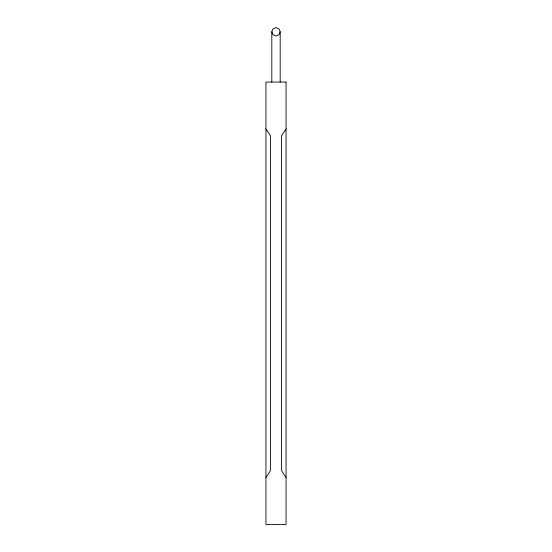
<?xml version="1.0" encoding="UTF-8"?>
<svg xmlns="http://www.w3.org/2000/svg" width="552" height="552" viewBox="0 0 552 552"><rect width="100%" height="100%" fill="white"/><g stroke="black" fill="none" stroke-linecap="round" stroke-linejoin="round"><path stroke-width="0.83" d="M271.812 82.055L271.812 31.788L273.04 28.828L276 27.6L278.96 28.828L280.188 31.788L280.188 82.055M280.188 31.788L278.96 34.748L276 35.977L273.04 34.748L271.812 31.788M286.053 128.968L281.582 135.675L281.582 470.78L286.053 477.487M265.947 477.487L270.418 470.78L270.418 135.675L265.947 128.968M286.053 82.055L265.947 82.055L265.947 524.4L286.053 524.4L286.053 82.055"/></g></svg>
